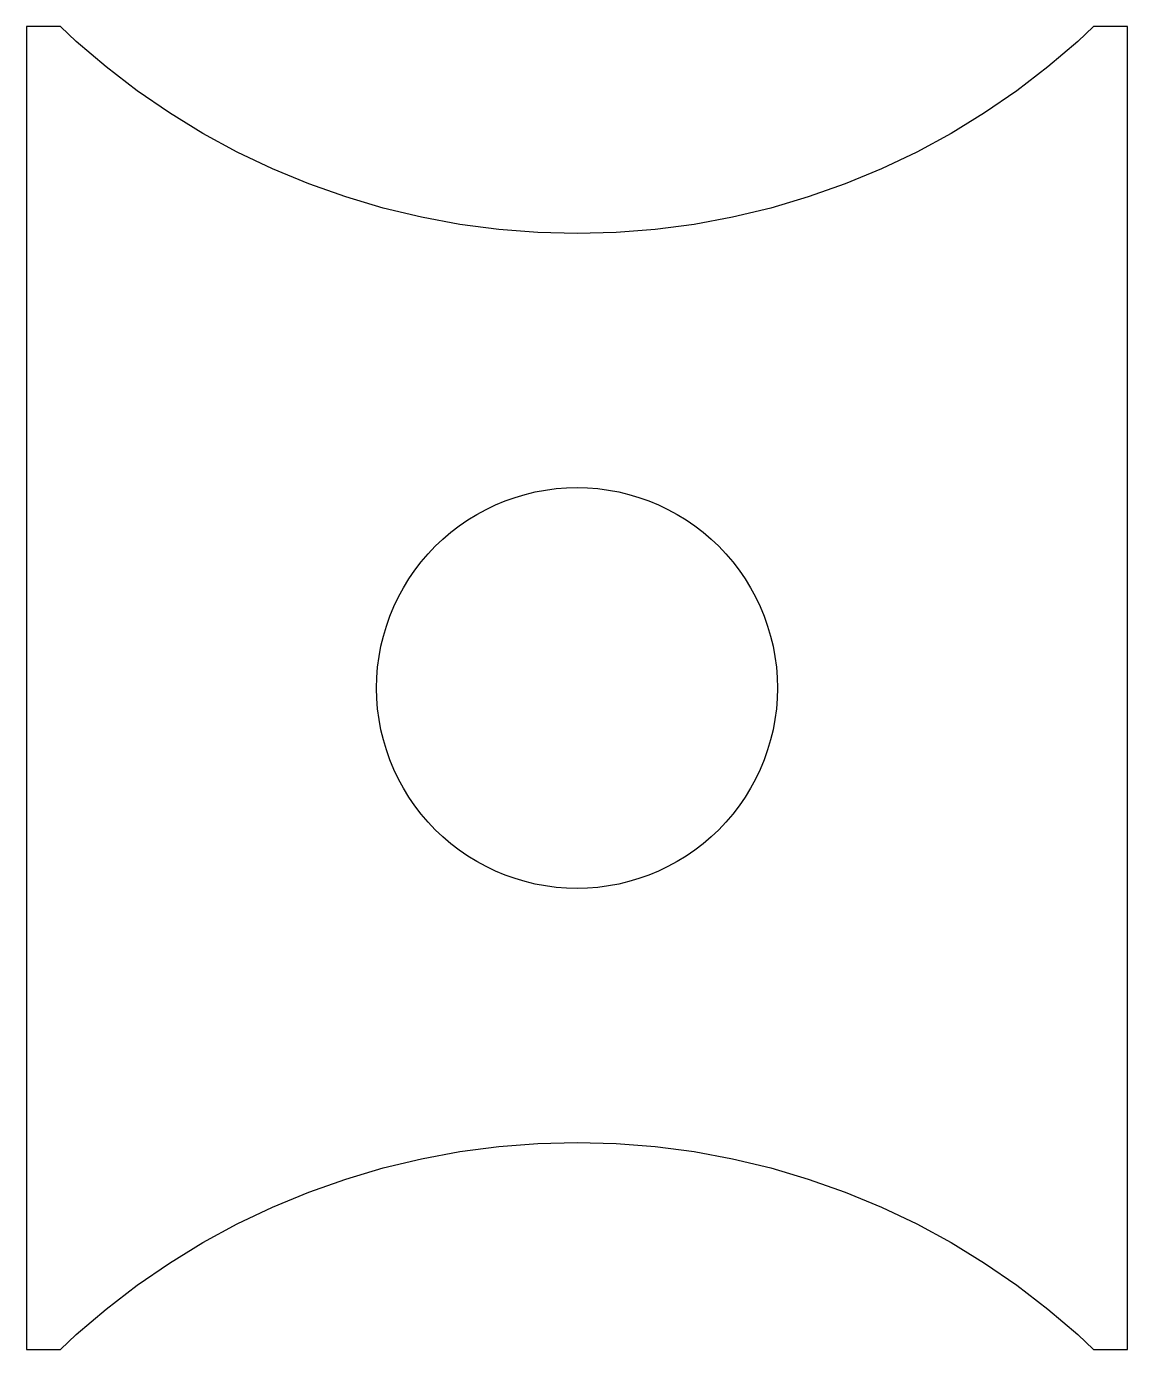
# Model space of a CAD drawing. Header units: metres. Extents: x -8.2 to 8.2, y -9.9 to 9.9.
import ezdxf

# ---------------------------------------------------------------- set-up
doc = ezdxf.new("R2010")
doc.units = ezdxf.units.M

msp = doc.modelspace()

# ---------------------------------------------------------------- linework, layer by layer
for p, q in [((-7.72949, 9.9), (-8.24, 9.9)), ((-8.24, 9.9), (-8.24, -9.9)), ((-7.49426, 9.67678), (-7.72949, 9.9)), ((7.72949, 9.9), (7.49426, 9.67678)), ((8.24, 9.9), (7.72949, 9.9)), ((8.24, -9.9), (8.24, 9.9)), ((-7.04839, 9.29597), (-7.49426, 9.67678)), ((7.49426, 9.67678), (7.04839, 9.29597)), ((-6.58319, 8.93901), (-7.04839, 9.29597)), ((7.04839, 9.29597), (6.58319, 8.93901)), ((-6.09996, 8.60689), (-6.58319, 8.93901)), ((6.58319, 8.93901), (6.09996, 8.60689)), ((-5.6, 8.30052), (-6.09996, 8.60689)), ((6.09996, 8.60689), (5.6, 8.30052)), ((-5.08469, 8.02073), (-5.6, 8.30052)), ((5.6, 8.30052), (5.08469, 8.02073)), ((-4.55545, 7.76829), (-5.08469, 8.02073)), ((5.08469, 8.02073), (4.55545, 7.76829)), ((-4.01372, 7.5439), (-4.55545, 7.76829)), ((4.55545, 7.76829), (4.01372, 7.5439)), ((-3.46099, 7.34817), (-4.01372, 7.5439)), ((4.01372, 7.5439), (3.46099, 7.34817)), ((-2.89877, 7.18163), (-3.46099, 7.34817)), ((3.46099, 7.34817), (2.89877, 7.18163)), ((-2.32861, 7.04475), (-2.89877, 7.18163)), ((2.89877, 7.18163), (2.32861, 7.04475)), ((-1.75207, 6.93789), (-2.32861, 7.04475)), ((-1.17072, 6.86135), (-1.75207, 6.93789)), ((1.75207, 6.93789), (1.17072, 6.86135)), ((2.32861, 7.04475), (1.75207, 6.93789)), ((-0.586163, 6.81535), (-1.17072, 6.86135)), ((0, 6.8), (-0.586163, 6.81535)), ((0.586163, 6.81535), (0, 6.8)), ((1.17072, 6.86135), (0.586163, 6.81535)), ((-0.469303, 2.96306), (-0.313585, 2.98357)), ((-0.313585, 2.98357), (-0.157007, 2.99589)), ((-0.157007, 2.99589), (0, 3)), ((0, 3), (0.157007, 2.99589)), ((0.157007, 2.99589), (0.313585, 2.98357)), ((0.313585, 2.98357), (0.469303, 2.96306)), ((-1.22021, 2.74064), (-1.0751, 2.80074)), ((-1.0751, 2.80074), (-0.927051, 2.85317)), ((-0.927051, 2.85317), (-0.776457, 2.89778)), ((-0.776457, 2.89778), (-0.623734, 2.93444)), ((-0.623734, 2.93444), (-0.469303, 2.96306)), ((0.469303, 2.96306), (0.623734, 2.93444)), ((0.623734, 2.93444), (0.776457, 2.89778)), ((0.776457, 2.89778), (0.927051, 2.85317)), ((0.927051, 2.85317), (1.0751, 2.80074)), ((1.0751, 2.80074), (1.22021, 2.74064)), ((-1.63392, 2.51601), (-1.5, 2.59808)), ((-1.5, 2.59808), (-1.36197, 2.67302)), ((-1.36197, 2.67302), (-1.22021, 2.74064)), ((1.22021, 2.74064), (1.36197, 2.67302)), ((1.36197, 2.67302), (1.5, 2.59808)), ((1.5, 2.59808), (1.63392, 2.51601)), ((-1.88796, 2.33144), (-1.76336, 2.42705)), ((-1.76336, 2.42705), (-1.63392, 2.51601)), ((1.63392, 2.51601), (1.76336, 2.42705)), ((1.76336, 2.42705), (1.88796, 2.33144)), ((-2.12132, 2.12132), (-2.00739, 2.22943)), ((-2.00739, 2.22943), (-1.88796, 2.33144)), ((1.88796, 2.33144), (2.00739, 2.22943)), ((2.00739, 2.22943), (2.12132, 2.12132)), ((-2.33144, 1.88796), (-2.22943, 2.00739)), ((-2.22943, 2.00739), (-2.12132, 2.12132)), ((2.12132, 2.12132), (2.22943, 2.00739)), ((2.22943, 2.00739), (2.33144, 1.88796)), ((-2.42705, 1.76336), (-2.33144, 1.88796)), ((2.33144, 1.88796), (2.42705, 1.76336)), ((-2.59808, 1.5), (-2.51601, 1.63392)), ((-2.51601, 1.63392), (-2.42705, 1.76336)), ((2.42705, 1.76336), (2.51601, 1.63392)), ((2.51601, 1.63392), (2.59808, 1.5)), ((-2.67302, 1.36197), (-2.59808, 1.5)), ((2.59808, 1.5), (2.67302, 1.36197)), ((-2.80074, 1.0751), (-2.74064, 1.22021)), ((-2.74064, 1.22021), (-2.67302, 1.36197)), ((2.67302, 1.36197), (2.74064, 1.22021)), ((2.74064, 1.22021), (2.80074, 1.0751)), ((-2.85317, 0.927051), (-2.80074, 1.0751)), ((2.80074, 1.0751), (2.85317, 0.927051)), ((-2.89778, 0.776457), (-2.85317, 0.927051)), ((2.85317, 0.927051), (2.89778, 0.776457)), ((-2.96306, 0.469303), (-2.93444, 0.623734)), ((-2.93444, 0.623734), (-2.89778, 0.776457)), ((2.89778, 0.776457), (2.93444, 0.623734)), ((2.93444, 0.623734), (2.96306, 0.469303)), ((-2.98357, 0.313585), (-2.96306, 0.469303)), ((2.96306, 0.469303), (2.98357, 0.313585)), ((-2.99589, 0.157007), (-2.98357, 0.313585)), ((2.98357, 0.313585), (2.99589, 0.157007)), ((-3, 0), (-2.99589, 0.157007)), ((-2.99589, -0.157007), (-3, 0)), ((2.99589, 0.157007), (3, 0)), ((3, 0), (2.99589, -0.157007)), ((-2.98357, -0.313585), (-2.99589, -0.157007)), ((2.99589, -0.157007), (2.98357, -0.313585)), ((-2.96306, -0.469303), (-2.98357, -0.313585)), ((2.98357, -0.313585), (2.96306, -0.469303)), ((-2.93444, -0.623734), (-2.96306, -0.469303)), ((2.96306, -0.469303), (2.93444, -0.623734)), ((-2.89778, -0.776457), (-2.93444, -0.623734)), ((-2.85317, -0.927051), (-2.89778, -0.776457)), ((2.89778, -0.776457), (2.85317, -0.927051)), ((2.93444, -0.623734), (2.89778, -0.776457)), ((-2.80074, -1.0751), (-2.85317, -0.927051)), ((2.85317, -0.927051), (2.80074, -1.0751)), ((-2.74064, -1.22021), (-2.80074, -1.0751)), ((2.80074, -1.0751), (2.74064, -1.22021)), ((-2.67302, -1.36197), (-2.74064, -1.22021)), ((-2.59808, -1.5), (-2.67302, -1.36197)), ((2.67302, -1.36197), (2.59808, -1.5)), ((2.74064, -1.22021), (2.67302, -1.36197)), ((-2.51601, -1.63392), (-2.59808, -1.5)), ((2.59808, -1.5), (2.51601, -1.63392)), ((-2.42705, -1.76336), (-2.51601, -1.63392)), ((-2.33144, -1.88796), (-2.42705, -1.76336)), ((2.42705, -1.76336), (2.33144, -1.88796)), ((2.51601, -1.63392), (2.42705, -1.76336)), ((-2.22943, -2.00739), (-2.33144, -1.88796)), ((2.33144, -1.88796), (2.22943, -2.00739)), ((-2.12132, -2.12132), (-2.22943, -2.00739)), ((-2.00739, -2.22943), (-2.12132, -2.12132)), ((2.12132, -2.12132), (2.00739, -2.22943)), ((2.22943, -2.00739), (2.12132, -2.12132)), ((-1.88796, -2.33144), (-2.00739, -2.22943)), ((-1.76336, -2.42705), (-1.88796, -2.33144)), ((1.88796, -2.33144), (1.76336, -2.42705)), ((2.00739, -2.22943), (1.88796, -2.33144)), ((-1.63392, -2.51601), (-1.76336, -2.42705)), ((-1.5, -2.59808), (-1.63392, -2.51601)), ((1.63392, -2.51601), (1.5, -2.59808)), ((1.76336, -2.42705), (1.63392, -2.51601)), ((-1.36197, -2.67302), (-1.5, -2.59808)), ((-1.22021, -2.74064), (-1.36197, -2.67302)), ((-1.0751, -2.80074), (-1.22021, -2.74064)), ((1.22021, -2.74064), (1.0751, -2.80074)), ((1.36197, -2.67302), (1.22021, -2.74064)), ((1.5, -2.59808), (1.36197, -2.67302)), ((-0.927051, -2.85317), (-1.0751, -2.80074)), ((-0.776457, -2.89778), (-0.927051, -2.85317)), ((-0.623734, -2.93444), (-0.776457, -2.89778)), ((-0.469303, -2.96306), (-0.623734, -2.93444)), ((-0.313585, -2.98357), (-0.469303, -2.96306)), ((0.469303, -2.96306), (0.313585, -2.98357)), ((0.623734, -2.93444), (0.469303, -2.96306)), ((0.776457, -2.89778), (0.623734, -2.93444)), ((0.927051, -2.85317), (0.776457, -2.89778)), ((1.0751, -2.80074), (0.927051, -2.85317)), ((-0.157007, -2.99589), (-0.313585, -2.98357)), ((0, -3), (-0.157007, -2.99589)), ((0.157007, -2.99589), (0, -3)), ((0.313585, -2.98357), (0.157007, -2.99589)), ((-1.75207, -6.93789), (-1.17072, -6.86135)), ((-1.17072, -6.86135), (-0.586163, -6.81535)), ((-0.586163, -6.81535), (0, -6.8)), ((0, -6.8), (0.586163, -6.81535)), ((0.586163, -6.81535), (1.17072, -6.86135)), ((1.17072, -6.86135), (1.75207, -6.93789)), ((-2.89877, -7.18163), (-2.32861, -7.04475)), ((-2.32861, -7.04475), (-1.75207, -6.93789)), ((1.75207, -6.93789), (2.32861, -7.04475)), ((2.32861, -7.04475), (2.89877, -7.18163)), ((-3.46099, -7.34817), (-2.89877, -7.18163)), ((2.89877, -7.18163), (3.46099, -7.34817)), ((-4.01372, -7.5439), (-3.46099, -7.34817)), ((3.46099, -7.34817), (4.01372, -7.5439)), ((-4.55545, -7.76829), (-4.01372, -7.5439)), ((4.01372, -7.5439), (4.55545, -7.76829)), ((-5.08469, -8.02073), (-4.55545, -7.76829)), ((4.55545, -7.76829), (5.08469, -8.02073)), ((-5.6, -8.30052), (-5.08469, -8.02073)), ((5.08469, -8.02073), (5.6, -8.30052)), ((-6.09996, -8.60689), (-5.6, -8.30052)), ((5.6, -8.30052), (6.09996, -8.60689)), ((-6.58319, -8.93901), (-6.09996, -8.60689)), ((6.09996, -8.60689), (6.58319, -8.93901)), ((-7.04839, -9.29597), (-6.58319, -8.93901)), ((6.58319, -8.93901), (7.04839, -9.29597)), ((-7.49426, -9.67678), (-7.04839, -9.29597)), ((7.04839, -9.29597), (7.49426, -9.67678)), ((-7.72949, -9.9), (-7.49426, -9.67678)), ((7.49426, -9.67678), (7.72949, -9.9)), ((-8.24, -9.9), (-7.72949, -9.9)), ((7.72949, -9.9), (8.24, -9.9))]:
    msp.add_line(p, q)

doc.saveas('drawing.dxf')
